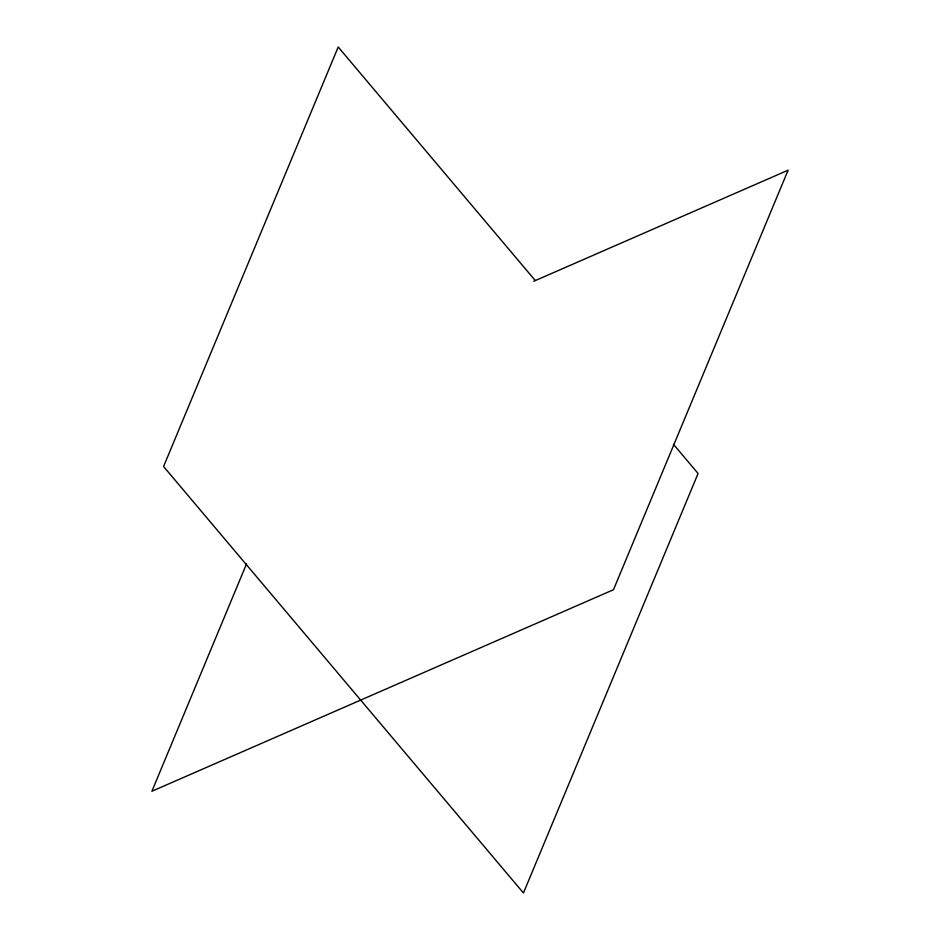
<?xml version="1.0" encoding="UTF-8"?>
<svg xmlns="http://www.w3.org/2000/svg" width="940" height="940" viewBox="0 0 940 940"><rect width="100%" height="100%" fill="white"/><g stroke="black" fill="none" stroke-linecap="round" stroke-linejoin="round"><path stroke-width="1.41" d="M246.527 563.906L151.892 791.257L613.479 589.721L788.108 170.199L533.767 281.248M535.189 280.449L338.2 47L163.572 466.51L523.451 893L698.079 473.49L673.451 444.303"/></g></svg>
